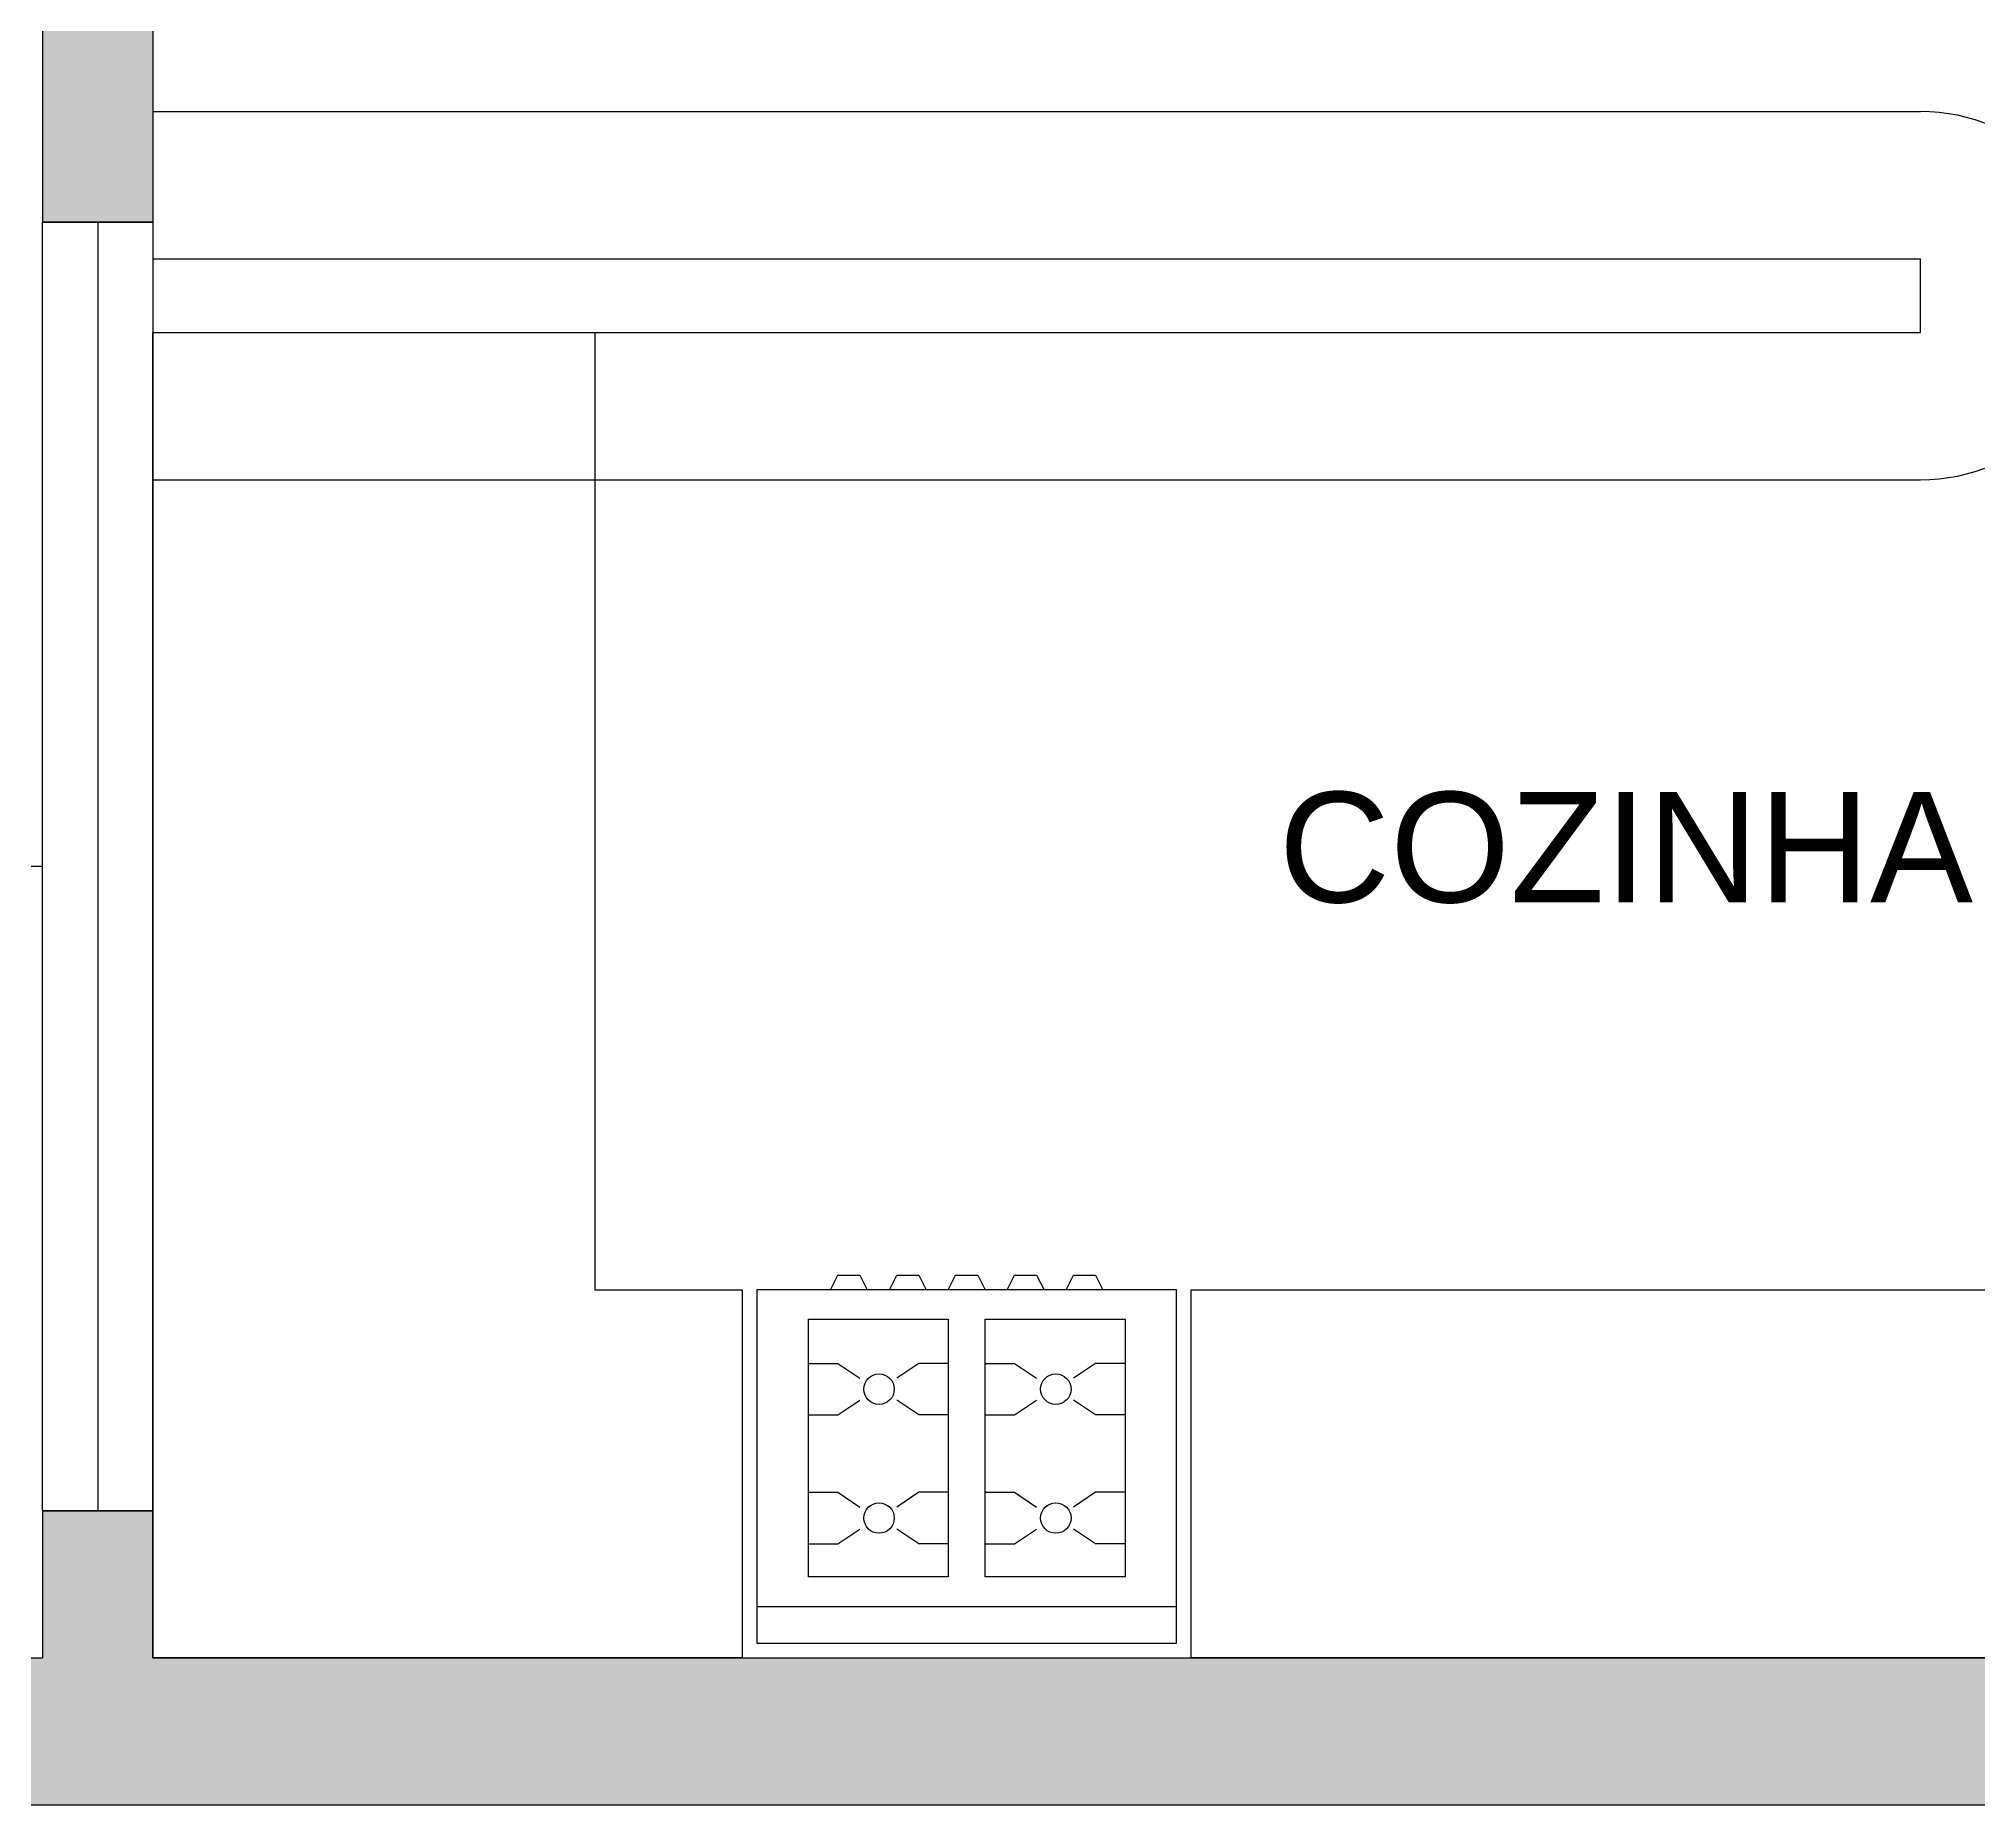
# Model space of a CAD drawing. Header units: metres. Extents: x -6.6 to 15, y 0 to 10.8.
# Drawn here: x 1.845 to 4.477, y 0 to 2.399 of the extents above; entities that cross this region are included whole.
import ezdxf

# ---------------------------------------------------------------- set-up
doc = ezdxf.new("R2010")
doc.units = ezdxf.units.M
doc.linetypes.add('ACAD_ISO02W100', pattern=[15, 12, -3])
for name, color, linetype, lineweight, true_color in [('1 - paredes', 7, 'Continuous', 25, 0x000000), ('2 - portas e janelas', 1, 'Continuous', 25, 0xff0000), ('4 - layouts dos objetos', 83, 'Continuous', 25, 0x63c85c), ('6 - legendas', 7, 'Continuous', 25, 0x000000)]:
    doc.layers.add(name, color=color, linetype=linetype, lineweight=lineweight, true_color=true_color)
doc.styles.add('textstyle5', font='')
doc.styles.get('textstyle5').set_extended_font_data('Arial')

msp = doc.modelspace()

# ---------------------------------------------------------------- hatches: boundary and pattern name
at = {"layer": '1 - paredes', "true_color": 0xa0a0a4}
for points in [[(2, 2.15), (1.85, 2.15), (1.85, 2.65), (2, 2.65)], [(9.85, 0.2), (9.85, 0.45), (10, 0.45), (10, 0.2), (15, 0.2), (15, 0), (0, 0), (0, 0.2), (1.85, 0.2), (1.85, 0.4), (2, 0.4), (2, 0.2), (5.5, 0.2), (5.5, 1), (5.65, 1), (5.65, 0.2)]]:
    msp.add_hatch(color=252, dxfattribs=at).paths.add_polyline_path(points)

# ---------------------------------------------------------------- linework, layer by layer
at = {"layer": '1 - paredes'}
for p, q in [((1.85, 2.65), (1.85, 2.15)), ((2, 2.65), (2, 2.15)), ((2, 2.15), (1.85, 2.15)), ((1.85, 1.275), (0.2, 1.275)), ((2, 0.4), (1.85, 0.4)), ((1.85, 0.4), (1.85, 0.2)), ((2, 0.4), (2, 0.2)), ((0, 0.2), (1.85, 0.2)), ((2, 0.2), (5.5, 0.2)), ((15, 0), (0, 0))]:
    msp.add_line(p, q, dxfattribs=at)
at = {"layer": '2 - portas e janelas', "color": 5, "true_color": 0x0000ff}
for p, q in [((1.85, 0.4), (1.85, 2.15)), ((1.85, 2.15), (2, 2.15)), ((1.925, 2.15), (1.925, 0.4)), ((2, 2.15), (2, 0.4)), ((1.85, 0.4), (2, 0.4))]:
    msp.add_line(p, q, dxfattribs=at)
at = {"layer": '4 - layouts dos objetos'}
for p, q in [((2, 2.3), (4.4, 2.3)), ((2, 2), (2.6, 2)), ((2, 0.2), (2, 2)), ((2.6, 2), (2.6, 0.7)), ((2, 1.8), (4.4, 1.8)), ((2.92, 0.7), (2.93, 0.72)), ((2.93, 0.72), (2.96, 0.72)), ((2.96, 0.72), (2.97, 0.7)), ((3, 0.7), (3.01, 0.72)), ((3.01, 0.72), (3.04, 0.72)), ((3.04, 0.72), (3.05, 0.7)), ((3.08, 0.7), (3.09, 0.72)), ((3.09, 0.72), (3.12, 0.72)), ((3.12, 0.72), (3.13, 0.7)), ((3.16, 0.7), (3.17, 0.72)), ((3.17, 0.72), (3.2, 0.72)), ((3.2, 0.72), (3.21, 0.7)), ((3.24, 0.7), (3.25, 0.72)), ((3.25, 0.72), (3.28, 0.72)), ((3.28, 0.72), (3.29, 0.7)), ((2.6, 0.7), (2.8, 0.7)), ((2.8, 0.7), (2.8, 0.2)), ((3.39, 0.7), (2.82, 0.7)), ((2.82, 0.7), (2.82, 0.22)), ((3.39, 0.22), (3.39, 0.7)), ((3.41, 0.2), (3.41, 0.7)), ((3.41, 0.7), (4.9, 0.7)), ((2.89, 0.66), (3.08, 0.66)), ((2.89, 0.31), (2.89, 0.66)), ((3.08, 0.66), (3.08, 0.31)), ((3.13, 0.66), (3.32, 0.66)), ((3.13, 0.31), (3.13, 0.66)), ((3.32, 0.66), (3.32, 0.31)), ((2.89, 0.6), (2.93, 0.6)), ((2.93, 0.6), (2.96, 0.58)), ((3.04, 0.6), (3.01, 0.58)), ((3.08, 0.6), (3.04, 0.6)), ((3.13, 0.6), (3.17, 0.6)), ((3.17, 0.6), (3.2, 0.58)), ((3.28, 0.6), (3.25, 0.58)), ((3.32, 0.6), (3.28, 0.6)), ((2.89, 0.53), (2.93, 0.53)), ((2.93, 0.53), (2.96, 0.55)), ((3.04, 0.53), (3.01, 0.55)), ((3.08, 0.53), (3.04, 0.53)), ((3.13, 0.53), (3.17, 0.53)), ((3.17, 0.53), (3.2, 0.55)), ((3.28, 0.53), (3.25, 0.55)), ((3.32, 0.53), (3.28, 0.53)), ((2.89, 0.425), (2.93, 0.425)), ((2.93, 0.425), (2.96, 0.405)), ((3.04, 0.425), (3.01, 0.405)), ((3.08, 0.425), (3.04, 0.425)), ((3.13, 0.425), (3.17, 0.425)), ((3.17, 0.425), (3.2, 0.405)), ((3.28, 0.425), (3.25, 0.405)), ((3.32, 0.425), (3.28, 0.425)), ((2.93, 0.355), (2.96, 0.375)), ((3.04, 0.355), (3.01, 0.375)), ((3.17, 0.355), (3.2, 0.375)), ((3.28, 0.355), (3.25, 0.375)), ((2.89, 0.355), (2.93, 0.355)), ((3.08, 0.355), (3.04, 0.355)), ((3.13, 0.355), (3.17, 0.355)), ((3.32, 0.355), (3.28, 0.355)), ((3.08, 0.31), (2.89, 0.31)), ((3.32, 0.31), (3.13, 0.31)), ((2.82, 0.27), (3.39, 0.27)), ((2.82, 0.22), (3.39, 0.22)), ((2.8, 0.2), (2, 0.2)), ((4.9, 0.2), (3.41, 0.2))]:
    msp.add_line(p, q, dxfattribs=at)
at = {"layer": '4 - layouts dos objetos', "linetype": 'ACAD_ISO02W100', "ltscale": 6}
for p, q in [((2, 2.1), (4.4, 2.1)), ((4.4, 2), (4.4, 2.1)), ((2, 2), (4.4, 2))]:
    msp.add_line(p, q, dxfattribs=at)
at = {"layer": '4 - layouts dos objetos'}
for centre in [(2.986, 0.565), (3.226, 0.565), (2.986, 0.39), (3.226, 0.39)]:
    msp.add_circle(centre, 0.0207, dxfattribs=at)
msp.add_arc((4.4, 2.05), 0.25, 270, 90, dxfattribs=at)

# ---------------------------------------------------------------- texts
at = {"layer": '6 - legendas', "insert": (4, 1.3), "char_height": 0.01, "attachment_point": 5, "style": 'textstyle5'}
msp.add_mtext('\\H0.15;COZINHA', dxfattribs=at)

doc.saveas('drawing.dxf')
